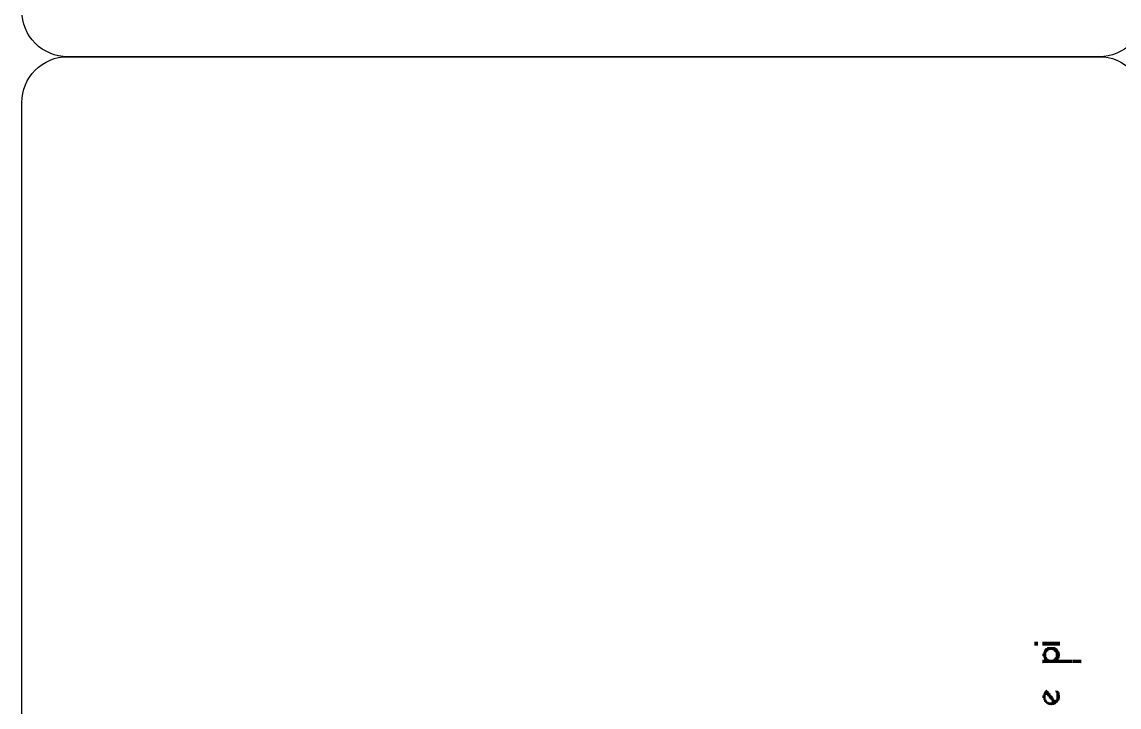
# Model space of a CAD drawing. Extents: x 0 to 107, y 0 to 124.
# Drawn here: x 0 to 48.83, y 31.17 to 61.64 of the extents above; entities that cross this region are included whole.
import ezdxf

# ---------------------------------------------------------------- set-up
doc = ezdxf.new("R2010")
doc.units = 0
doc.layers.add('BG_OUTLINE', color=254, linetype='CONTINUOUS')
doc.layers.add('BG_SILKSCREEN_TOP', color=3, linetype='CONTINUOUS')

msp = doc.modelspace()

# ---------------------------------------------------------------- linework, layer by layer
at = {"layer": 'BG_OUTLINE'}
for points in [[(0, 62.123066), (0, 113.070132, -0.414214), (2.032, 115.102132), (47.950882, 115.102132, -0.414214), (49.982882, 113.070132), (49.982882, 62.123066, -0.414214), (47.950882, 60.091066), (2.032, 60.091066, -0.414214), (0, 62.123066)], [(0, 7.112), (0, 58.059066, -0.414214), (2.032, 60.091066), (47.950882, 60.091066, -0.414214), (49.982882, 58.059066), (49.982882, 7.112, -0.414214), (47.950882, 5.08), (2.032, 5.08, -0.414214), (0, 7.112)]]:
    msp.add_lwpolyline(points, format="xyb", dxfattribs=at)
at = {"layer": 'BG_SILKSCREEN_TOP', "const_width": 0.017272}
for points in [[(45.062902, 33.894014), (45.062902, 34.06775)], [(45.080428, 33.894014), (45.080428, 34.06775)], [(45.0977, 33.894014), (45.0977, 34.06775)], [(45.114972, 33.894014), (45.114972, 34.06775)], [(45.132498, 33.894014), (45.132498, 34.06775)], [(45.14977, 33.894014), (45.14977, 34.06775)], [(45.167296, 33.894014), (45.167296, 34.06775)], [(45.184568, 33.894014), (45.184568, 34.06775)], [(45.20184, 33.894014), (45.20184, 34.06775)], [(45.219366, 33.894014), (45.219366, 34.06775)], [(45.427646, 33.894014), (45.427646, 34.06775)], [(45.445172, 33.894014), (45.445172, 34.06775)], [(45.462444, 33.894014), (45.462444, 34.06775)], [(45.479716, 33.894014), (45.479716, 34.06775)], [(45.497242, 33.894014), (45.497242, 34.06775)], [(45.497242, 33.129474), (45.497242, 33.68548)], [(45.514514, 33.894014), (45.514514, 34.06775)], [(45.514514, 33.129474), (45.514514, 33.73755)], [(45.53204, 33.894014), (45.53204, 34.06775)], [(45.53204, 33.129474), (45.53204, 33.73755)], [(45.549312, 33.894014), (45.549312, 34.06775)], [(45.549312, 33.129474), (45.549312, 33.772348)], [(45.566584, 33.894014), (45.566584, 34.06775)], [(45.566584, 33.772348), (45.566584, 33.78962)], [(45.566584, 33.129474), (45.566584, 33.755076)], [(45.58411, 33.894014), (45.58411, 34.06775)], [(45.58411, 33.129474), (45.58411, 33.78962)], [(45.601382, 33.894014), (45.601382, 34.06775)], [(45.601382, 33.58134), (45.601382, 33.78962)], [(45.618908, 33.894014), (45.618908, 34.06775)], [(45.618908, 33.598612), (45.618908, 33.78962)], [(45.63618, 33.894014), (45.63618, 34.06775)], [(45.63618, 33.615884), (45.63618, 33.824418)], [(45.653452, 33.894014), (45.653452, 34.06775)], [(45.653452, 33.650682), (45.653452, 33.841944)], [(45.670978, 33.894014), (45.670978, 34.06775)], [(45.670978, 33.650682), (45.670978, 33.841944)], [(45.68825, 33.894014), (45.68825, 34.06775)], [(45.68825, 33.68548), (45.68825, 33.841944)], [(45.705776, 33.894014), (45.705776, 34.06775)], [(45.705776, 33.68548), (45.705776, 33.841944)], [(45.723048, 33.894014), (45.723048, 34.06775)], [(45.723048, 33.68548), (45.723048, 33.841944)], [(45.74032, 33.894014), (45.74032, 34.06775)], [(45.74032, 33.702752), (45.74032, 33.841944)], [(45.757846, 33.894014), (45.757846, 34.06775)], [(45.757846, 33.702752), (45.757846, 33.841944)], [(45.775118, 33.894014), (45.775118, 34.06775)], [(45.775118, 33.702752), (45.775118, 33.841944)], [(45.792644, 33.894014), (45.792644, 34.06775)], [(45.792644, 33.702752), (45.792644, 33.841944)], [(45.809916, 33.894014), (45.809916, 34.06775)], [(45.809916, 33.702752), (45.809916, 33.841944)], [(45.827188, 33.894014), (45.827188, 34.06775)], [(45.827188, 33.702752), (45.827188, 33.841944)], [(45.844714, 33.894014), (45.844714, 34.06775)], [(45.844714, 33.702752), (45.844714, 33.841944)], [(45.861986, 33.894014), (45.861986, 34.06775)], [(45.861986, 33.702752), (45.861986, 33.841944)], [(45.879512, 33.894014), (45.879512, 34.06775)], [(45.879512, 33.668208), (45.879512, 33.841944)], [(45.896784, 33.894014), (45.896784, 34.06775)], [(45.896784, 33.68548), (45.896784, 33.841944)], [(45.914056, 33.894014), (45.914056, 34.06775)], [(45.914056, 33.68548), (45.914056, 33.841944)], [(45.931582, 33.894014), (45.931582, 34.06775)], [(45.931582, 33.650682), (45.931582, 33.841944)], [(45.948854, 33.894014), (45.948854, 34.06775)], [(45.948854, 33.650682), (45.948854, 33.841944)], [(45.96638, 33.894014), (45.96638, 34.06775)], [(45.96638, 33.615884), (45.96638, 33.841944)], [(45.983652, 33.894014), (45.983652, 34.06775)], [(45.983652, 33.598612), (45.983652, 33.824418)], [(46.000924, 33.894014), (46.000924, 34.06775)], [(46.000924, 33.58134), (46.000924, 33.824418)], [(46.01845, 33.894014), (46.01845, 34.06775)], [(46.01845, 33.129474), (46.01845, 33.78962)], [(46.035722, 33.894014), (46.035722, 34.06775)], [(46.035722, 33.129474), (46.035722, 33.78962)], [(46.053248, 33.894014), (46.053248, 34.06775)], [(46.053248, 33.129474), (46.053248, 33.78962)], [(46.07052, 33.894014), (46.07052, 34.06775)], [(46.07052, 33.129474), (46.07052, 33.755076)], [(46.087792, 33.894014), (46.087792, 34.06775)], [(46.087792, 33.129474), (46.087792, 33.755076)], [(46.105318, 33.894014), (46.105318, 34.06775)], [(46.105318, 33.129474), (46.105318, 33.720278)], [(46.12259, 33.894014), (46.12259, 34.06775)], [(46.12259, 33.129474), (46.12259, 33.68548)], [(46.140116, 33.894014), (46.140116, 34.06775)], [(46.140116, 33.129474), (46.140116, 33.68548)], [(46.157388, 33.894014), (46.157388, 34.06775)], [(46.17466, 33.894014), (46.17466, 34.06775)], [(46.192186, 33.894014), (46.192186, 34.06775)], [(45.427646, 33.442148), (45.427646, 33.546542)], [(45.427646, 33.112202), (45.427646, 33.268412)], [(45.445172, 33.424876), (45.445172, 33.546542)], [(45.445172, 33.112202), (45.445172, 33.268412)], [(45.462444, 33.338008), (45.462444, 33.63341)], [(45.462444, 33.129474), (45.462444, 33.268412)], [(45.479716, 33.35528), (45.479716, 33.63341)], [(45.479716, 33.129474), (45.479716, 33.268412)], [(45.601382, 33.129474), (45.601382, 33.390078)], [(45.618908, 33.129474), (45.618908, 33.372806)], [(45.63618, 33.129474), (45.63618, 33.35528)], [(45.653452, 33.129474), (45.653452, 33.320736)], [(45.670978, 33.129474), (45.670978, 33.320736)], [(45.68825, 33.129474), (45.68825, 33.285938)], [(45.705776, 33.129474), (45.705776, 33.285938)], [(45.723048, 33.129474), (45.723048, 33.285938)], [(45.74032, 33.129474), (45.74032, 33.268412)], [(45.757846, 33.129474), (45.757846, 33.268412)], [(45.775118, 33.129474), (45.775118, 33.268412)], [(45.792644, 33.129474), (45.792644, 33.268412)], [(45.809916, 33.129474), (45.809916, 33.268412)], [(45.827188, 33.129474), (45.827188, 33.268412)], [(45.844714, 33.129474), (45.844714, 33.268412)], [(45.861986, 33.129474), (45.861986, 33.268412)], [(45.879512, 33.129474), (45.879512, 33.285938)], [(45.896784, 33.129474), (45.896784, 33.285938)], [(45.914056, 33.129474), (45.914056, 33.285938)], [(45.931582, 33.129474), (45.931582, 33.320736)], [(45.948854, 33.129474), (45.948854, 33.320736)], [(45.96638, 33.129474), (45.96638, 33.35528)], [(45.983652, 33.129474), (45.983652, 33.372806)], [(46.000924, 33.129474), (46.000924, 33.390078)], [(46.157388, 33.338008), (46.157388, 33.63341)], [(46.157388, 33.129474), (46.157388, 33.268412)], [(46.17466, 33.338008), (46.17466, 33.63341)], [(46.17466, 33.129474), (46.17466, 33.268412)], [(46.192186, 33.442148), (46.192186, 33.546542)], [(46.192186, 33.129474), (46.192186, 33.268412)], [(46.209458, 33.129474), (46.209458, 33.268412)], [(46.226984, 33.129474), (46.226984, 33.268412)], [(46.244256, 33.129474), (46.244256, 33.268412)], [(46.261528, 33.129474), (46.261528, 33.268412)], [(46.279054, 33.129474), (46.279054, 33.268412)], [(46.296326, 33.129474), (46.296326, 33.268412)], [(46.313852, 33.129474), (46.313852, 33.268412)], [(46.331124, 33.129474), (46.331124, 33.268412)], [(46.34865, 33.129474), (46.34865, 33.268412)], [(46.365922, 33.129474), (46.365922, 33.268412)], [(46.383194, 33.129474), (46.383194, 33.268412)], [(46.40072, 33.129474), (46.40072, 33.268412)], [(46.417992, 33.129474), (46.417992, 33.268412)], [(46.435518, 33.129474), (46.435518, 33.268412)], [(46.45279, 33.129474), (46.45279, 33.268412)], [(46.470062, 33.129474), (46.470062, 33.268412)], [(46.487588, 33.129474), (46.487588, 33.268412)], [(46.50486, 33.129474), (46.50486, 33.268412)], [(46.522386, 33.129474), (46.522386, 33.268412)], [(46.539658, 33.129474), (46.539658, 33.268412)], [(46.55693, 33.129474), (46.55693, 33.268412)], [(46.574456, 33.129474), (46.574456, 33.268412)], [(46.591728, 33.129474), (46.591728, 33.268412)], [(46.609254, 33.129474), (46.609254, 33.268412)], [(46.626526, 33.129474), (46.626526, 33.268412)], [(46.643798, 33.129474), (46.643798, 33.268412)], [(46.661324, 33.129474), (46.661324, 33.268412)], [(46.678596, 33.129474), (46.678596, 33.268412)], [(46.696122, 33.129474), (46.696122, 33.268412)], [(46.713394, 33.129474), (46.713394, 33.268412)], [(46.730666, 33.129474), (46.730666, 33.268412)], [(46.748192, 33.129474), (46.748192, 33.268412)], [(46.765464, 33.129474), (46.765464, 33.268412)], [(46.78299, 33.129474), (46.78299, 33.268412)], [(46.800262, 33.129474), (46.800262, 33.268412)], [(46.817534, 33.129474), (46.817534, 33.268412)], [(46.83506, 33.129474), (46.83506, 33.268412)], [(46.852332, 33.129474), (46.852332, 33.268412)], [(46.869858, 33.129474), (46.869858, 33.268412)], [(46.88713, 33.129474), (46.88713, 33.268412)], [(46.904402, 33.129474), (46.904402, 33.268412)], [(46.921928, 33.129474), (46.921928, 33.268412)], [(46.9392, 33.129474), (46.9392, 33.268412)], [(46.956726, 33.129474), (46.956726, 33.268412)], [(46.973998, 33.129474), (46.973998, 33.268412)], [(46.99127, 33.129474), (46.99127, 33.268412)], [(47.008796, 33.129474), (47.008796, 33.268412)], [(47.026068, 33.129474), (47.026068, 33.268412)], [(47.043594, 33.129474), (47.043594, 33.268412)], [(47.060866, 33.129474), (47.060866, 33.268412)], [(47.078138, 33.129474), (47.078138, 33.268412)], [(47.095664, 33.129474), (47.095664, 33.268412)], [(47.112936, 33.129474), (47.112936, 33.268412)], [(47.130462, 33.112202), (47.130462, 33.268412)], [(47.147734, 33.112202), (47.147734, 33.268412)], [(45.462444, 31.478982), (45.462444, 31.774384)], [(45.479716, 31.478982), (45.479716, 31.774384)], [(45.497242, 31.409386), (45.497242, 31.826454)], [(45.514514, 31.392114), (45.514514, 31.861252)], [(45.53204, 31.392114), (45.53204, 31.861252)], [(45.549312, 31.357316), (45.549312, 31.913322)], [(45.566584, 31.704788), (45.566584, 31.895796)], [(45.58411, 31.704788), (45.58411, 31.930594)], [(45.601382, 31.704788), (45.601382, 31.930594)], [(45.618908, 31.704788), (45.618908, 31.94812)], [(45.63618, 31.66999), (45.63618, 31.930594)], [(45.653452, 31.635192), (45.653452, 31.878524)], [(45.670978, 31.635192), (45.670978, 31.878524)], [(45.68825, 31.61792), (45.68825, 31.861252)], [(45.705776, 31.583122), (45.705776, 31.826454)], [(45.723048, 31.56585), (45.723048, 31.826454)], [(45.74032, 31.531052), (45.74032, 31.791656)], [(45.757846, 31.531052), (45.757846, 31.774384)], [(45.775118, 31.496254), (45.775118, 31.756858)], [(45.983652, 31.861252), (45.983652, 31.895796)], [(46.000924, 31.861252), (46.000924, 31.895796)], [(46.01845, 31.808928), (46.01845, 31.895796)], [(46.035722, 31.808928), (46.035722, 31.895796)], [(46.053248, 31.340044), (46.053248, 31.895796)], [(46.07052, 31.357316), (46.07052, 31.895796)], [(46.087792, 31.357316), (46.087792, 31.895796)], [(46.105318, 31.374588), (46.105318, 31.895796)], [(46.12259, 31.426912), (46.12259, 31.878524)], [(46.140116, 31.426912), (46.140116, 31.878524)], [(46.157388, 31.461456), (46.157388, 31.826454)], [(46.17466, 31.478982), (46.17466, 31.826454)], [(45.427646, 31.56585), (45.427646, 31.687516)], [(45.445172, 31.56585), (45.445172, 31.687516)], [(45.566584, 31.340044), (45.566584, 31.51378)], [(45.58411, 31.340044), (45.58411, 31.51378)], [(45.601382, 31.305246), (45.601382, 31.461456)], [(45.618908, 31.305246), (45.618908, 31.461456)], [(45.63618, 31.28772), (45.63618, 31.426912)], [(45.653452, 31.28772), (45.653452, 31.409386)], [(45.670978, 31.28772), (45.670978, 31.392114)], [(45.68825, 31.253176), (45.68825, 31.409386)], [(45.705776, 31.253176), (45.705776, 31.374588)], [(45.723048, 31.253176), (45.723048, 31.374588)], [(45.74032, 31.253176), (45.74032, 31.374588)], [(45.757846, 31.253176), (45.757846, 31.374588)], [(45.775118, 31.253176), (45.775118, 31.374588)], [(45.792644, 31.478982), (45.792644, 31.704788)], [(45.792644, 31.23565), (45.792644, 31.374588)], [(45.809916, 31.478982), (45.809916, 31.704788)], [(45.809916, 31.23565), (45.809916, 31.374588)], [(45.827188, 31.444184), (45.827188, 31.687516)], [(45.827188, 31.23565), (45.827188, 31.374588)], [(45.844714, 31.253176), (45.844714, 31.652718)], [(45.861986, 31.253176), (45.861986, 31.652718)], [(45.879512, 31.253176), (45.879512, 31.600648)], [(45.896784, 31.253176), (45.896784, 31.600648)], [(45.914056, 31.253176), (45.914056, 31.583122)], [(45.931582, 31.253176), (45.931582, 31.531052)], [(45.948854, 31.253176), (45.948854, 31.531052)], [(45.96638, 31.28772), (45.96638, 31.478982)], [(45.983652, 31.28772), (45.983652, 31.478982)], [(46.000924, 31.28772), (46.000924, 31.478982)], [(46.01845, 31.305246), (46.01845, 31.51378)], [(46.035722, 31.322518), (46.035722, 31.51378)], [(46.192186, 31.548324), (46.192186, 31.704788)]]:
    msp.add_lwpolyline(points, dxfattribs=at)

doc.saveas('drawing.dxf')
